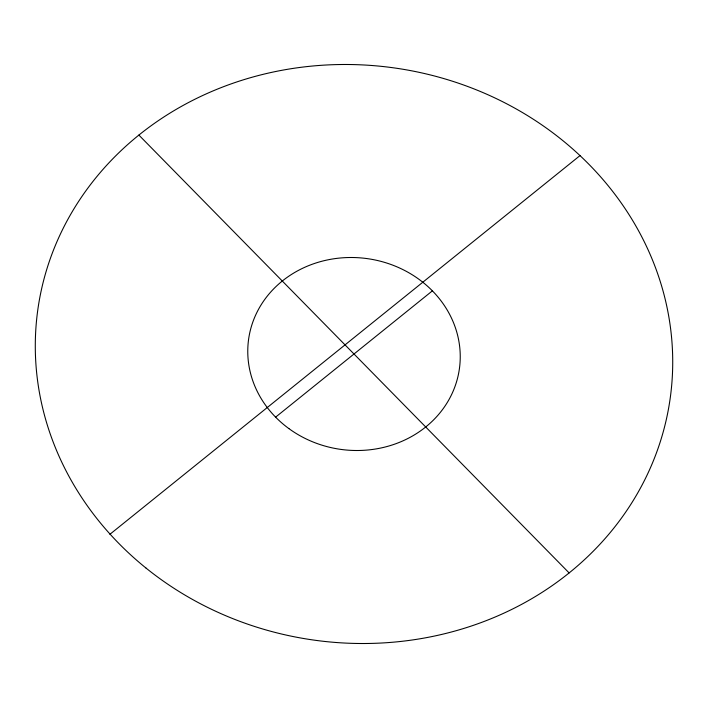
<?xml version="1.0" encoding="UTF-8"?>
<svg xmlns="http://www.w3.org/2000/svg" width="708" height="708" viewBox="0 0 708 708"><rect width="100%" height="100%" fill="white"/><g stroke="black" fill="none" stroke-linecap="round" stroke-linejoin="round"><path stroke-width="1.06" d="M109.882 534.319L579.994 155.601M275.616 417.145L432.384 290.855M138.874 135.078L569.126 572.922M288.917 428.614A106.421 96.297 8 0 0 459.262 369.7A106.421 96.297 8 0 0 313.821 263.695A106.421 96.297 8 0 0 288.917 428.614M146.043 568.09A319.273 288.891 8 0 0 667.148 415.729A319.273 288.891 8 0 0 248.809 78.181A319.273 288.891 8 0 0 146.043 568.09"/></g></svg>
